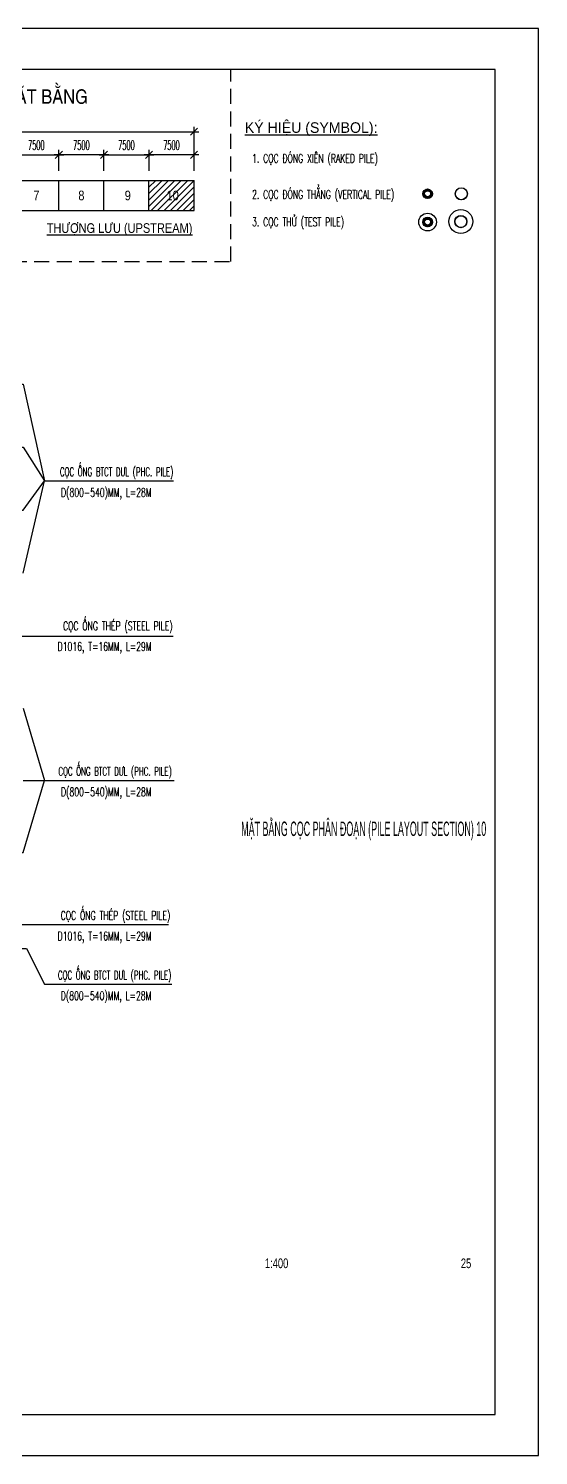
# Model space of a CAD drawing. Extents: x -687 to 941179, y -259 to 135874.
# Drawn here: x 936934 to 941179, y 108166 to 120046 of the extents above; entities that cross this region are included whole.
import ezdxf
from ezdxf.enums import TextEntityAlignment as Align

# ---------------------------------------------------------------- set-up
doc = ezdxf.new("R2010")
doc.units = 0
doc.header["$MEASUREMENT"] = 0
doc.header["$PDMODE"] = 3
doc.linetypes.add('HIDDEN', pattern=[0.375, 0.25, -0.125])
doc.layers.get('0').update_dxf_attribs({"color": 6, "linetype": 'CONTINUOUS'})
doc.layers.get('DEFPOINTS').update_dxf_attribs({"linetype": 'CONTINUOUS'})
for name, color, linetype in [('Coc', 6, 'CONTINUOUS'), ('Hatch', 8, 'CONTINUOUS'), ('Hidden', 4, 'HIDDEN'), ('Khung', 1, 'CONTINUOUS'), ('Kich thuoc', 2, 'CONTINUOUS'), ('Net vang', 2, 'CONTINUOUS'), ('Text', 4, 'CONTINUOUS')]:
    doc.layers.add(name, color=color, linetype=linetype)
doc.styles.add('CMB-2', font='Vhavanb.ttf', dxfattribs={"width": 1.5, "height": 2})
doc.styles.add('Kichthuoc', font='romans.shx', dxfattribs={"width": 0.5})
doc.styles.get("Standard").update_dxf_attribs({"font": 'vnsimpleh.shx', "width": 0.65})
doc.styles.add('Ten', font='Vharialn.ttf')
doc.styles.add('Tieude', font='Vhavan.ttf')
doc.dimstyles.new('Dim 400', dxfattribs={"dimscale": 400, "dimtxt": 0.2, "dimasz": 0.15, "dimexe": 0.1, "dimexo": 0.2, "dimgap": 0.1, "dimtad": 1, "dimdec": 0, "dimlfac": -1, "dimzin": 0, "dimdsep": 46, "dimtxsty": 'Kichthuoc', "dimblk": 'OBLIQUE', "dimcen": 0.1, "dimdle": 0.1, "dimclrd": 2, "dimclre": 2, "dimclrt": 4, "dimadec": 0, "dimazin": 0, "dimtfac": 1, "dimtdec": 0, "dimtix": 1, "dimtmove": 2, "dimatfit": 3, "dimfxl": 1, "dimtolj": 1, "dimtzin": 0, "dimarcsym": 0})
doc.dimstyles.new('Le 400', dxfattribs={"dimscale": 400, "dimtxt": 0.2, "dimasz": 0.15, "dimexe": 0.1, "dimexo": 0.2, "dimgap": 0.1, "dimtad": 1, "dimdec": 0, "dimzin": 0, "dimdsep": 46, "dimtxsty": 'Kichthuoc', "dimblk": 'ARCHTICK', "dimcen": 0, "dimdle": 0.1, "dimclrd": 4, "dimclre": 4, "dimclrt": 256, "dimadec": 0, "dimazin": 0, "dimtfac": 1, "dimtdec": 0, "dimtix": 1, "dimtmove": 2, "dimatfit": 3, "dimfxl": 1, "dimtolj": 1, "dimtzin": 0, "dimarcsym": 0})

# ---------------------------------------------------------------- blocks, each defined once
blk = doc.blocks.new('_ArchTick')
at = {"color": 0, "linetype": 'ByBlock', "const_width": 0.15}
blk.add_lwpolyline([(-0.5, -0.5), (0.5, 0.5)], dxfattribs=at)
blk = doc.blocks.new('_Oblique')
at = {"color": 0, "linetype": 'ByBlock', "lineweight": -2}
blk.add_line((-0.5, -0.5), (0.5, 0.5), dxfattribs=at)
blk = doc.blocks.new('*D564')
at = {"layer": 'DEFPOINTS', "color": 0}
for p in [(938312, 119187), (934562, 118781), (938312, 118781)]:
    blk.add_point(p, dxfattribs=at)
at = {"layer": 'Kich thuoc', "color": 2, "lineweight": -2}
for p, q in [((934522, 119187), (938352, 119187)), ((934562, 118861), (934562, 119227)), ((938312, 118861), (938312, 119227))]:
    blk.add_line(p, q, dxfattribs=at)
at = {"layer": 'Kich thuoc', "color": 2, "lineweight": -2, "xscale": 60, "yscale": 60, "zscale": 60, "rotation": 180}
blk.add_blockref('_Oblique', (934562, 119187), dxfattribs=at)
at = {"layer": 'Kich thuoc', "color": 2, "lineweight": -2, "xscale": 60, "yscale": 60, "zscale": 60}
blk.add_blockref('_Oblique', (938312, 119187), dxfattribs=at)
at = {"layer": 'Kich thuoc', "color": 4, "insert": (936437, 119267), "char_height": 80, "attachment_point": 5, "style": 'Kichthuoc'}
blk.add_mtext('\\A1;75000', dxfattribs=at)
blk = doc.blocks.new('*D568')
at = {"layer": 'DEFPOINTS', "color": 0}
for p in [(937187, 118995), (937187, 118781), (937562, 118781)]:
    blk.add_point(p, dxfattribs=at)
at = {"layer": 'Kich thuoc', "color": 2, "lineweight": -2}
for p, q in [((937602, 118995), (937147, 118995)), ((937187, 118861), (937187, 119035)), ((937562, 118861), (937562, 119035))]:
    blk.add_line(p, q, dxfattribs=at)
at = {"layer": 'Kich thuoc', "color": 2, "lineweight": -2, "xscale": 60, "yscale": 60, "zscale": 60, "rotation": 180}
blk.add_blockref('_Oblique', (937187, 118995), dxfattribs=at)
at = {"layer": 'Kich thuoc', "color": 2, "lineweight": -2, "xscale": 60, "yscale": 60, "zscale": 60}
blk.add_blockref('_Oblique', (937562, 118995), dxfattribs=at)
at = {"layer": 'Kich thuoc', "color": 4, "insert": (937374, 119075), "char_height": 80, "attachment_point": 5, "style": 'Kichthuoc'}
blk.add_mtext('\\A1;7500', dxfattribs=at)
blk = doc.blocks.new('*D569')
at = {"layer": 'DEFPOINTS', "color": 0}
for p in [(937187, 118995), (936812, 118781), (937187, 118781)]:
    blk.add_point(p, dxfattribs=at)
at = {"layer": 'Kich thuoc', "color": 2, "lineweight": -2}
for p, q in [((936772, 118995), (937227, 118995)), ((936812, 118861), (936812, 119035)), ((937187, 118861), (937187, 119035))]:
    blk.add_line(p, q, dxfattribs=at)
at = {"layer": 'Kich thuoc', "color": 2, "lineweight": -2, "xscale": 60, "yscale": 60, "zscale": 60, "rotation": 180}
blk.add_blockref('_Oblique', (936812, 118995), dxfattribs=at)
at = {"layer": 'Kich thuoc', "color": 2, "lineweight": -2, "xscale": 60, "yscale": 60, "zscale": 60}
blk.add_blockref('_Oblique', (937187, 118995), dxfattribs=at)
at = {"layer": 'Kich thuoc', "color": 4, "insert": (936999, 119075), "char_height": 80, "attachment_point": 5, "style": 'Kichthuoc'}
blk.add_mtext('\\A1;7500', dxfattribs=at)
blk = doc.blocks.new('*D572')
at = {"layer": 'DEFPOINTS', "color": 0}
for p in [(937937, 118995), (937562, 118781), (937937, 118781)]:
    blk.add_point(p, dxfattribs=at)
at = {"layer": 'Kich thuoc', "color": 2, "lineweight": -2}
for p, q in [((937522, 118995), (937977, 118995)), ((937562, 118861), (937562, 119035)), ((937937, 118861), (937937, 119035))]:
    blk.add_line(p, q, dxfattribs=at)
at = {"layer": 'Kich thuoc', "color": 2, "lineweight": -2, "xscale": 60, "yscale": 60, "zscale": 60, "rotation": 180}
blk.add_blockref('_Oblique', (937562, 118995), dxfattribs=at)
at = {"layer": 'Kich thuoc', "color": 2, "lineweight": -2, "xscale": 60, "yscale": 60, "zscale": 60}
blk.add_blockref('_Oblique', (937937, 118995), dxfattribs=at)
at = {"layer": 'Kich thuoc', "color": 4, "insert": (937749, 119075), "char_height": 80, "attachment_point": 5, "style": 'Kichthuoc'}
blk.add_mtext('\\A1;7500', dxfattribs=at)
blk = doc.blocks.new('*D573')
at = {"layer": 'DEFPOINTS', "color": 0}
for p in [(937937, 118995), (937937, 118781), (938312, 118781)]:
    blk.add_point(p, dxfattribs=at)
at = {"layer": 'Kich thuoc', "color": 2, "lineweight": -2}
for p, q in [((938352, 118995), (937897, 118995)), ((937937, 118861), (937937, 119035)), ((938312, 118861), (938312, 119035))]:
    blk.add_line(p, q, dxfattribs=at)
at = {"layer": 'Kich thuoc', "color": 2, "lineweight": -2, "xscale": 60, "yscale": 60, "zscale": 60, "rotation": 180}
blk.add_blockref('_Oblique', (937937, 118995), dxfattribs=at)
at = {"layer": 'Kich thuoc', "color": 2, "lineweight": -2, "xscale": 60, "yscale": 60, "zscale": 60}
blk.add_blockref('_Oblique', (938312, 118995), dxfattribs=at)
at = {"layer": 'Kich thuoc', "color": 4, "insert": (938124, 119075), "char_height": 80, "attachment_point": 5, "style": 'Kichthuoc'}
blk.add_mtext('\\A1;7500', dxfattribs=at)
blk = doc.blocks.new('Coc ong D800')
at = {"layer": 'Hatch'}
h = blk.add_hatch(dxfattribs=at)
h.set_pattern_fill('ANSI31', color=256, scale=50, style=0)
h.set_pattern_definition([(45, (-821332.725, -122845.077), (-4.419417382, 4.419417382), [])])
h.paths.add_polyline_path([(-40, 0, 1), (40, 0, 1)])
h.paths.add_polyline_path([(25, 0, -1), (-25, 0, -1)], flags=16)
at = {"layer": 'Coc'}
blk.add_circle((0, 0), 40, dxfattribs=at)
at = {"layer": 'Net vang'}
blk.add_circle((0, 0), 25, dxfattribs=at)

msp = doc.modelspace()

# ---------------------------------------------------------------- hatches: boundary and pattern name
at = {"layer": 'Hatch'}
h = msp.add_hatch(dxfattribs=at)
h.set_pattern_fill('ANSI31', color=256, scale=300, style=0)
h.set_pattern_definition([(45, (8550, 0), (-26.5165043, 26.5165043), [])])
h.paths.add_polyline_path([(938311.7, 118781.1), (937936.7, 118781.1), (937936.7, 118531.1), (938311.7, 118531.1)])
h.paths.add_polyline_path([(938058.4, 118594.8), (938201.1, 118594.8), (938201.1, 118717.3), (938058.4, 118717.3)], flags=24)

# ---------------------------------------------------------------- linework, layer by layer
at = {"layer": 'Coc'}
for centre in [(940536.8, 118670.1), (940533.1, 118438.6)]:
    msp.add_circle(centre, 50.8, dxfattribs=at)
at = {"layer": 'Coc', "color": 7}
msp.add_circle((940533.1, 118438.6), 49.2, dxfattribs=at)
at = {"layer": 'DEFPOINTS'}
msp.add_lwpolyline([(924379.2, 108165.8), (941179.2, 108165.8), (941179.2, 120045.8), (924379.2, 120045.8)], close=True, dxfattribs=at)
at = {"layer": 'Hidden', "linetype": 'HIDDEN', "ltscale": 500}
msp.add_lwpolyline([(938619.2, 119705.8), (934169.2, 119705.8), (934169.2, 118105.8), (938619.2, 118105.8)], close=True, dxfattribs=at)
at = {"layer": 'Khung'}
for p, q in [((934561.7, 118781.1), (938311.7, 118781.1)), ((937186.6, 118531.1), (937186.6, 118781.1)), ((937186.6, 118531.1), (937186.6, 118781.1)), ((937186.7, 118531.1), (937186.7, 118781.1)), ((937186.7, 118531.1), (937186.7, 118781.1)), ((937561.6, 118531.1), (937561.6, 118781.1)), ((937561.6, 118531.1), (937561.6, 118781.1)), ((937561.7, 118531.1), (937561.7, 118781.1)), ((937561.7, 118531.1), (937561.7, 118781.1)), ((937936.6, 118531.1), (937936.6, 118781.1)), ((937936.6, 118531.1), (937936.6, 118781.1)), ((937936.7, 118531.1), (937936.7, 118781.1)), ((937936.7, 118531.1), (937936.7, 118781.1)), ((938311.7, 118531.1), (938311.7, 118781.1)), ((934561.7, 118531.1), (938311.7, 118531.1))]:
    msp.add_line(p, q, dxfattribs=at)
at = {"layer": 'Khung', "color": 170}
msp.add_lwpolyline([(925619.2, 108505.8), (940819.2, 108505.8), (940819.2, 119705.8), (925619.2, 119705.8)], close=True, dxfattribs=at)
at = {"layer": 'Kich thuoc'}
msp.add_line((937066.4, 116279.6), (938141.4, 116279.6), dxfattribs=at)
at = {"layer": 'Net vang'}
for p, q in [((936888.1, 115511.1), (937066.4, 116279.6)), ((936888.1, 114386.1), (937066.4, 113786.1)), ((936888.1, 113786.1), (937066.4, 113786.1))]:
    msp.add_line(p, q, dxfattribs=at)
for centre, radius in [((940536.8, 118670.1), 49.2), ((940256.2, 118434.7), 73.7), ((940533.1, 118438.6), 99.8)]:
    msp.add_circle(centre, radius, dxfattribs=at)

# ---------------------------------------------------------------- block references
at = {"layer": 'Coc'}
for p in [(940256.2, 118670.1), (940256.2, 118434.7)]:
    msp.add_blockref('Coc ong D800', p, dxfattribs=at)

# ---------------------------------------------------------------- texts
at = {"layer": 'Text', "style": 'Ten'}
for s, height, p in [('key plan - s¬ ®å mÆt b»ng', 120, (936433.2, 119419.5)), ('%%Uth\xadîng l\xadu (upstream)', 80, (937691.9, 118344.5))]:
    msp.add_text(s, height=height, dxfattribs=at).set_placement(p, align=Align.CENTER)
at = {"layer": 'Text', "style": 'Tieude'}
msp.add_text('%%UKý hiÖu (symbol):', height=88, dxfattribs=at).set_placement((938734.2, 119177.3))
at = {"layer": 'Text', "width": 0.65}
for s, p in [('1. cäc ®ãng xiªn (raked pile)', (938795.3, 118928.7)), ('2. cäc ®ãng th¼ng (vertical pile)', (938795.3, 118628.7)), ('3. cäc thö (test pile)', (938795.3, 118399.4))]:
    msp.add_text(s, height=72, dxfattribs=at).set_placement(p)
at = {"layer": 'Text', "style": 'Ten'}
for s, p in [('7', (936999.2, 118656.1)), ('8', (937374.2, 118656.1)), ('9', (937760.2, 118656.1)), ('10', (938134, 118656.1))]:
    msp.add_text(s, height=80, dxfattribs=at).set_placement(p, align=Align.MIDDLE)
at = {"layer": 'Text'}
for s, width, p in [('cäc èng btct d\xadl (phc. pile)', 0.6, (938139.9, 116319.1)), ('d(800-540)mm, l=28m', 0.65, (937958.6, 116147.6)), ('cäc èng thÐp (steel pile)', 0.65, (938133.9, 115035.7)), ('d1016, t=16mm, l=29m', 0.65, (937958.6, 114864.3)), ('cäc èng btct d\xadl (phc. pile)', 0.6, (938126.5, 113825.6)), ('d(800-540)mm, l=28m', 0.65, (937958.6, 113654.1)), ('cäc èng thÐp (steel pile)', 0.65, (938114.4, 112625.6)), ('d1016, t=16mm, l=29m', 0.65, (937958.6, 112454.1)), ('cäc èng btct d\xadl (phc. pile)', 0.6, (938123.3, 112129.1)), ('d(800-540)mm, l=28m', 0.65, (937956.6, 111957.6))]:
    msp.add_text(s, height=72, dxfattribs=dict(at, width=width)).set_placement(p, align=Align.RIGHT)
at = {"layer": 'Text', "style": 'CMB-2', "width": 0.467561}
msp.add_text('MÆt b»ng cäc ph©n ®o¹n (Pile layout section) 10', height=120, dxfattribs=at).set_placement((938704.4, 113323.2), (940744.4, 113323.2), align=Align.FIT)
at = {"layer": 'Text', "style": 'Ten', "width": 0.85}
for s, p in [('1:400', (938999.2, 109725.8)), ('25', (940576.5, 109725.8))]:
    msp.add_text(s, height=80, dxfattribs=at).set_placement(p, align=Align.CENTER)

# ---------------------------------------------------------------- dimensions: what is measured, and where the dimension line sits
at = {"layer": 'Kich thuoc'}
for base, p1, p2, text, picture, middle in [((938311.7, 119187.4), (934561.7, 118781.1), (938311.7, 118781.1), '75000', '*D564', (936436.7, 119267.4)), ((937186.7, 118995.3), (936811.7, 118781.1), (937186.7, 118781.1), '7500', '*D569', (936999.2, 119075.3)), ((937936.7, 118995.3), (937561.7, 118781.1), (937936.7, 118781.1), '7500', '*D572', (937749.2, 119075.3))]:
    dim = msp.add_linear_dim(base=base, p1=p1, p2=p2, text=text, dimstyle='Dim 400', dxfattribs=at)
    dim.commit()
    dim.dimension.update_dxf_attribs({"geometry": picture, "text_midpoint": middle})
for base, p1, p2, picture, middle in [((937186.7, 118995.3), (937561.7, 118781.1), (937186.7, 118781.1), '*D568', (937374.2, 119075.3)), ((937936.7, 118995.3), (938311.7, 118781.1), (937936.7, 118781.1), '*D573', (938124.2, 119075.3))]:
    dim = msp.add_linear_dim(base=base, p1=p1, p2=p2, angle=180, text='7500', dimstyle='Dim 400', dxfattribs=at)
    dim.commit()
    dim.dimension.update_dxf_attribs({"geometry": picture, "text_midpoint": middle})

# ---------------------------------------------------------------- leaders
for points, dimstyle, override in [([(936690.6, 117086.1), (936888.1, 117086.1), (937066.4, 116279.6)], 'Dim 400', {"dimgap": 0.1, "dimtad": 0}), ([(936690.6, 116561.1), (936888.1, 116561.1), (937066.4, 116279.6)], 'Dim 400', {"dimgap": 0.1, "dimtad": 0}), ([(936691.6, 116036.1), (936888.1, 116036.1), (937066.4, 116279.6)], 'Dim 400', {"dimgap": 0.1, "dimtad": 0}), ([(936691.6, 114986.1), (938137.8, 114986.1)], 'Dim 400', {"dimgap": 0.1, "dimtad": 0}), ([(936692.6, 113186.1), (936888.1, 113186.1), (937066.4, 113786.1), (938146.5, 113786.1)], 'Dim 400', {"dimgap": 0.1, "dimtad": 0}), ([(936690.6, 112586.1), (938098.7, 112586.1)], 'Le 400', {"dimtad": 0, "dimclrd": 256}), ([(936691.6, 112386.1), (936915.8, 112386.1), (937065.5, 112089.6), (938127.4, 112089.6)], 'Dim 400', {"dimgap": 0.1, "dimtad": 0})]:
    msp.add_leader(points, dimstyle=dimstyle, override=override, dxfattribs=at)

doc.saveas('drawing.dxf')
